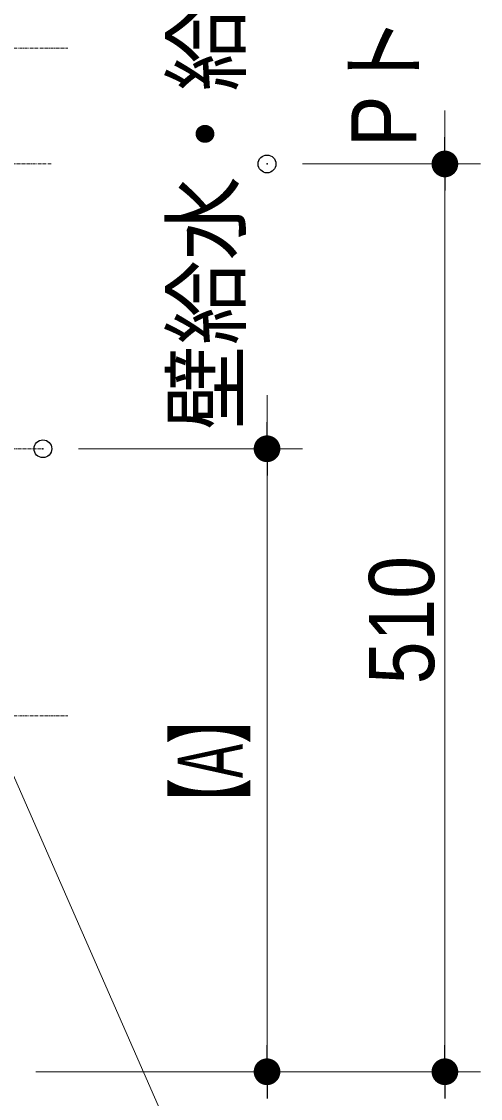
# Model space of a CAD drawing. Units: millimetres, scale not verified. Extents: x -6062 to 6062, y -3045 to 3045.
# Drawn here: x -3261 to -3002, y -2085 to -1480 of the extents above; entities that cross this region are included whole.
import ezdxf
from ezdxf.enums import TextEntityAlignment as Align

# ---------------------------------------------------------------- set-up
doc = ezdxf.new("R2010")
doc.units = ezdxf.units.MM
doc.header["$LTSCALE"] = 20
doc.header["$PDMODE"] = 32
doc.header["$PDSIZE"] = 10
doc.linetypes.add('USER2', pattern=[2.91, 1.76, -0.4, 0.35, -0.4])
for name, color, linetype, lineweight in [('0-1_2寸法-2', 7, 'Continuous', 15), ('0-2_0', 7, 'Continuous', 25), ('0-4_2寸法-1', 7, 'Continuous', 15), ('0-5_5ボウル・キャビネット', 7, 'Continuous', 15), ('0-6_2寸法-3', 7, 'Continuous', 15), ('0-7_4給排水', 7, 'Continuous', 30)]:
    doc.layers.add(name, color=color, linetype=linetype, lineweight=lineweight)
doc.layers.add('0-3_Defpoints', color=7, linetype='Continuous')
doc.styles.add('ＭＳ Ｐゴシック', font='')
doc.styles.get('ＭＳ Ｐゴシック').set_extended_font_data('MS PGothic')

# ---------------------------------------------------------------- blocks, each defined once
blk = doc.blocks.new('グループ-10')
at = {"layer": '0-5_5ボウル・キャビネット', "linetype": 'USER2'}
for p, q in [((-30940, -29900), (-28940, -29900)), ((-30940, -37400), (-28940, -37400))]:
    blk.add_line(p, q, dxfattribs=at)
blk = doc.blocks.new('グループ-11')
at = {"layer": '0-5_5ボウル・キャビネット'}
blk.add_blockref('グループ-10', (0, 0), dxfattribs=at)
blk = doc.blocks.new('_Dot')
at = {"layer": '0-2_0'}
blk.add_line((-10, 0), (-20, 0), dxfattribs=at)
for points in [[(0, 0), (-6.37, 7.71), (-5.36, 8.44)], [(0, 0), (-5.36, 8.44), (-4.26, 9.05)], [(0, 0), (-4.26, 9.05), (-3.09, 9.51)], [(0, 0), (-3.09, 9.51), (-1.87, 9.82)], [(0, 0), (-1.87, 9.82), (-0.63, 9.98)], [(0, 0), (-0.63, 9.98), (0.63, 9.98)], [(0, 0), (0.63, 9.98), (1.87, 9.82)], [(0, 0), (1.87, 9.82), (3.09, 9.51)], [(0, 0), (3.09, 9.51), (4.26, 9.05)], [(0, 0), (4.26, 9.05), (5.36, 8.44)], [(0, 0), (5.36, 8.44), (6.37, 7.71)], [(0, 0), (-10, 0), (-9.92, 1.25)], [(0, 0), (-9.92, -1.25), (-10, 0)], [(0, 0), (-9.92, 1.25), (-9.69, 2.49)], [(0, 0), (-9.69, -2.49), (-9.92, -1.25)], [(0, 0), (-9.69, 2.49), (-9.3, 3.68)], [(0, 0), (-9.3, -3.68), (-9.69, -2.49)], [(0, 0), (-9.3, 3.68), (-8.76, 4.82)], [(0, 0), (-8.76, -4.82), (-9.3, -3.68)], [(0, 0), (-8.76, 4.82), (-8.09, 5.88)], [(0, 0), (-8.09, -5.88), (-8.76, -4.82)], [(0, 0), (-8.09, 5.88), (-7.29, 6.85)], [(0, 0), (-7.29, -6.85), (-8.09, -5.88)], [(0, 0), (-7.29, 6.85), (-6.37, 7.71)], [(0, 0), (-6.37, -7.71), (-7.29, -6.85)], [(0, 0), (-5.36, -8.44), (-6.37, -7.71)], [(0, 0), (-4.26, -9.05), (-5.36, -8.44)], [(0, 0), (-3.09, -9.51), (-4.26, -9.05)], [(0, 0), (-1.87, -9.82), (-3.09, -9.51)], [(0, 0), (-0.63, -9.98), (-1.87, -9.82)], [(0, 0), (0.63, -9.98), (-0.63, -9.98)], [(0, 0), (6.37, 7.71), (7.29, 6.85)], [(0, 0), (7.29, 6.85), (8.09, 5.88)], [(0, 0), (8.09, 5.88), (8.76, 4.82)], [(0, 0), (8.76, 4.82), (9.3, 3.68)], [(0, 0), (9.3, 3.68), (9.69, 2.49)], [(0, 0), (9.69, 2.49), (9.92, 1.25)], [(0, 0), (9.92, 1.25), (10, 0)], [(0, 0), (1.87, -9.82), (0.63, -9.98)], [(0, 0), (3.09, -9.51), (1.87, -9.82)], [(0, 0), (4.26, -9.05), (3.09, -9.51)], [(0, 0), (5.36, -8.44), (4.26, -9.05)], [(0, 0), (6.37, -7.71), (5.36, -8.44)], [(0, 0), (7.29, -6.85), (6.37, -7.71)], [(0, 0), (8.09, -5.88), (7.29, -6.85)], [(0, 0), (8.76, -4.82), (8.09, -5.88)], [(0, 0), (9.3, -3.68), (8.76, -4.82)], [(0, 0), (9.69, -2.49), (9.3, -3.68)], [(0, 0), (9.92, -1.25), (9.69, -2.49)], [(0, 0), (10, 0), (9.92, -1.25)]]:
    blk.add_solid(points, dxfattribs=at)
blk = doc.blocks.new('グループ-44')
at = {"layer": '0-7_4給排水', "linetype": 'USER2', "lineweight": 15}
blk.add_line((-33120, -31200), (-29120, -31200), dxfattribs=at)
blk = doc.blocks.new('止水栓_側面')
at = {"layer": '0-7_4給排水', "linetype": 'USER2', "lineweight": 15}
blk.add_line((-3010, 0), (1000, 0), dxfattribs=at)
at = {"layer": '0-7_4給排水'}
blk.add_lwpolyline([(-900, 1200), (-900, 600), (-1200, 600), (-1200, 1200)], dxfattribs=at)
for points in [[(-1950, 660), (-1850, 660), (-1850, 300), (-1950, 300)], [(-1330, 600), (-770, 600), (-770, 360), (-1330, 360)], [(-200, 600), (0, 600), (0, -600), (-200, -600)], [(-1450, -300), (-2010, -300), (-2010, 300), (-1450, 300)], [(-1430, 298), (-200, 298), (-200, -298), (-1430, -298)], [(-1250, 360), (-850, 360), (-850, 298), (-1250, 298)], [(-1450, 240), (-1430, 240), (-1430, -240), (-1450, -240)]]:
    blk.add_lwpolyline(points, close=True, dxfattribs=at)
blk = doc.blocks.new('グループ-48')
at = {"layer": '0-7_4給排水'}
blk.add_blockref('止水栓_側面', (-30220, -34400), dxfattribs=at)

msp = doc.modelspace()

# ---------------------------------------------------------------- linework, layer by layer
at = {"layer": '0-1_2寸法-2'}
for p, q in [((-3022.5, -1544.99), (-3022.5, -1529.99)), ((-3102.5, -1560), (-3002.5, -1560)), ((-3022.5, -1560), (-3022.5, -2070)), ((-3122.5, -1704.99), (-3122.5, -1689.99)), ((-3228.5, -1720), (-3102.5, -1720)), ((-3122.5, -1720), (-3122.5, -2070)), ((-3252.5, -2070), (-3102.5, -2070)), ((-3102.5, -2070), (-3002.5, -2070))]:
    msp.add_line(p, q, dxfattribs=at)
at = {"layer": '0-3_Defpoints'}
for p in [(-3122.5, -1560), (-3122.5, -1560), (-3248.5, -1720), (-3248.5, -1720), (-3122.5, -2070), (-3122.5, -2070), (-3022.5, -2070)]:
    msp.add_point(p, dxfattribs=at)
at = {"layer": '0-4_2寸法-1'}
for p, q in [((-3102.5, -1560), (-3002.5, -1560)), ((-3022.5, -1575.01), (-3022.5, -2054.99)), ((-3228.5, -1720), (-3102.5, -1720)), ((-3122.5, -1735.01), (-3122.5, -2054.99)), ((-3252.5, -2070), (-3102.5, -2070)), ((-3102.5, -2070), (-3002.5, -2070))]:
    msp.add_line(p, q, dxfattribs=at)
at = {"layer": '0-6_2寸法-3'}
msp.add_lwpolyline([(-3467.57, -2420), (-3038.38, -2420), (-3339.25, -1734.9)], dxfattribs=at)

# ---------------------------------------------------------------- block references
at = {"layer": '0-1_2寸法-2', "xscale": 0.7503418, "yscale": 0.7503418}
for p, rotation in [((-3022.5, -1560), 270), ((-3122.5, -1720), 270), ((-3122.5, -2070), 90), ((-3022.5, -2070), 90)]:
    msp.add_blockref('_Dot', p, dxfattribs=dict(at, rotation=rotation))
at = {"layer": '0-4_2寸法-1', "xscale": 0.7503418, "yscale": 0.7503418}
for p, rotation in [((-3022.5, -1560), 90), ((-3122.5, -1720), 90), ((-3122.5, -2070), 270), ((-3022.5, -2070), 270)]:
    msp.add_blockref('_Dot', p, dxfattribs=dict(at, rotation=rotation))
at = {"layer": '0-5_5ボウル・キャビネット', "xscale": 0.05, "yscale": 0.05}
msp.add_blockref('グループ-11', (-1787.5, 0), dxfattribs=at)
at = {"layer": '0-7_4給排水', "xscale": 0.05, "yscale": 0.05}
for name in ['グループ-48', 'グループ-44']:
    msp.add_blockref(name, (-1787.5, 0), dxfattribs=at)

# ---------------------------------------------------------------- texts
at = {"layer": '0-1_2寸法-2', "style": 'ＭＳ Ｐゴシック'}
for s, width, p in [('Pトラップ排水位置', 0.9, (-3027.48, -1550.42)), ('壁給水・給湯位置', 0.95, (-3127.38, -1709.36))]:
    msp.add_text(s, height=36.66, rotation=90, dxfattribs=dict(at, width=width)).set_placement(p, align=Align.BOTTOM_LEFT)
at = {"layer": '0-4_2寸法-1', "style": 'ＭＳ Ｐゴシック'}
for s, height, width, p in [('510', 36.66, 0.9, (-3017.54, -1852.28)), ('【A】', 36.69, 0.6, (-3125.13, -1935.05))]:
    msp.add_text(s, height=height, rotation=90, dxfattribs=dict(at, width=width)).set_placement(p, align=Align.BOTTOM_LEFT)

doc.saveas('drawing.dxf')
